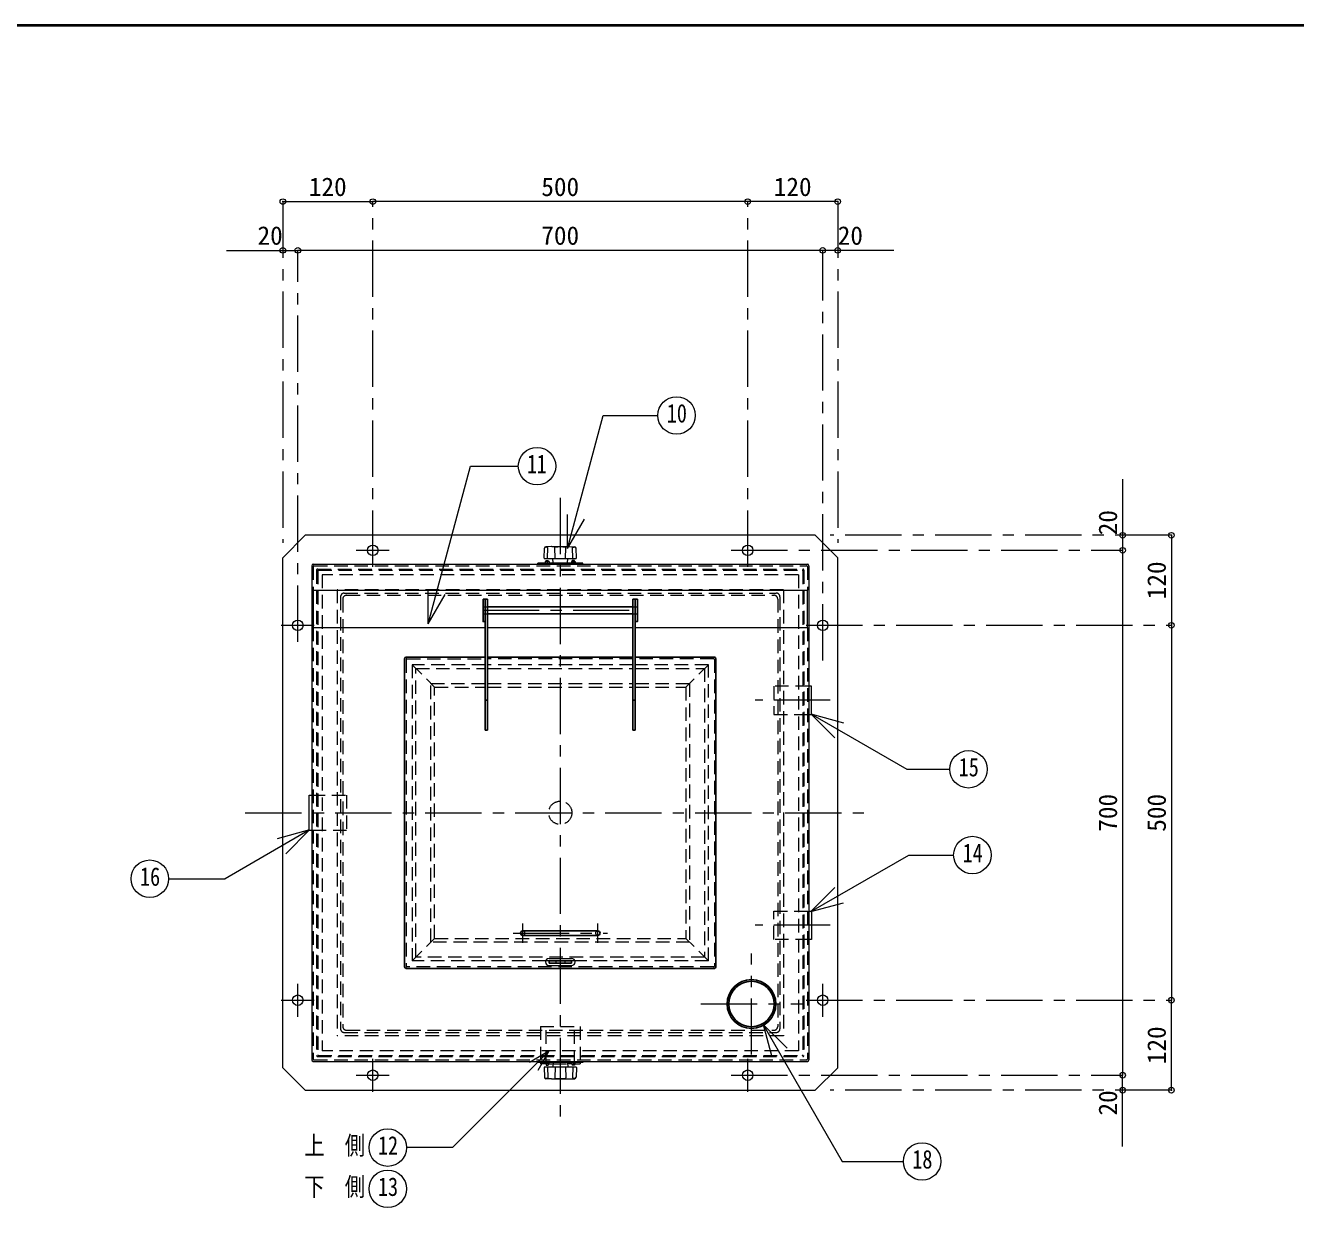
# Model space of a CAD drawing. Units: millimetres at full size, sheet at 1:15. Extents: x -3184 to 2891, y -2037 to 2178.
# Drawn here: x -860 to 834, y 601 to 2178 of the extents above; entities that cross this region are included whole.
import ezdxf
from ezdxf.enums import TextEntityAlignment as Align

# ---------------------------------------------------------------- set-up
doc = ezdxf.new("R2010")
doc.units = ezdxf.units.MM
doc.header["$LTSCALE"] = 15
doc.header["$PDMODE"] = 32
doc.header["$PDSIZE"] = 7.5
doc.linetypes.add('CHAIN1', pattern=[8, 5, -1, 1, -1])
doc.linetypes.add('DASHED1', pattern=[1.8, 1.2, -0.6])
doc.layers.add('0-0', color=7, linetype='Continuous', lineweight=18)
doc.styles.add('ＭＳ ゴシック', font='')
doc.styles.get('ＭＳ ゴシック').set_extended_font_data('MS Gothic')

msp = doc.modelspace()

# ---------------------------------------------------------------- linework, layer by layer
at = {"layer": '0-0', "color": 1, "lineweight": 40}
msp.add_line((2890.8, 2177.87), (-3184.2, 2177.87), dxfattribs=at)
at = {"layer": '0-0', "color": 4, "linetype": 'CHAIN1', "lineweight": 9}
for p, q in [((-516.7, 1942.87), (-516.7, 1487.87)), ((-396.7, 1455.87), (-396.7, 1942.87)), ((103.3, 1455.87), (103.3, 1942.87)), ((223.3, 1942.87), (223.3, 1487.87)), ((-496.7, 1355.87), (-496.7, 1877.87)), ((203.3, 1330.87), (203.3, 1877.87)), ((-146.7, 1547.87), (-146.7, 707.87)), ((668.3, 1497.87), (213.3, 1497.87)), ((-418.7, 1477.87), (-374.7, 1477.87)), ((81.3, 1477.87), (603.3, 1477.87)), ((-249.7, 1397.87), (-43.7, 1397.87)), ((-518.7, 1377.87), (-474.7, 1377.87)), ((181.3, 1377.87), (668.3, 1377.87)), ((213.3, 1277.87), (113.3, 1277.87)), ((-566.7, 1127.87), (273.3, 1127.87)), ((-209.7, 967.37), (-83.7, 967.37)), ((-196.7, 954.37), (-196.7, 980.37)), ((-96.7, 954.37), (-96.7, 980.37)), ((213.3, 977.87), (113.3, 977.87)), ((108.3, 805.37), (108.3, 940.37)), ((-496.7, 855.87), (-496.7, 899.87)), ((203.3, 855.87), (203.3, 899.87)), ((-518.7, 877.87), (-474.7, 877.87)), ((40.8, 872.87), (175.8, 872.87)), ((181.3, 877.87), (668.3, 877.87)), ((-396.7, 755.87), (-396.7, 799.87)), ((103.3, 755.87), (103.3, 799.87)), ((-418.7, 777.87), (-374.7, 777.87)), ((81.3, 777.87), (603.3, 777.87)), ((668.3, 757.87), (213.3, 757.87))]:
    msp.add_line(p, q, dxfattribs=at)
at = {"layer": '0-0', "color": 4, "lineweight": 9}
for p, q in [((-516.7, 1942.87), (-396.7, 1942.87)), ((103.3, 1942.87), (-396.7, 1942.87)), ((223.3, 1942.87), (103.3, 1942.87)), ((-591.7, 1877.87), (-496.7, 1877.87)), ((203.3, 1877.87), (-496.7, 1877.87)), ((298.3, 1877.87), (203.3, 1877.87)), ((603.3, 1572.87), (603.3, 1477.87)), ((-516.7, 1467.87), (-486.7, 1497.87)), ((193.3, 1497.87), (-486.7, 1497.87)), ((193.3, 1497.87), (223.3, 1467.87)), ((668.3, 1497.87), (668.3, 1377.87)), ((603.3, 1477.87), (603.3, 777.87)), ((-516.7, 787.87), (-516.7, 1467.87)), ((223.3, 787.87), (223.3, 1467.87)), ((668.3, 1377.87), (668.3, 877.87)), ((-161.7, 930.37), (-166.21, 930.37)), ((-127.19, 930.37), (-131.7, 930.37)), ((668.3, 757.87), (668.3, 877.87)), ((-486.7, 757.87), (-516.7, 787.87)), ((-173.2, 794.87), (-173.2, 792.87)), ((-166.7, 792.87), (-173.2, 792.87)), ((-126.7, 792.87), (-120.2, 792.87)), ((-120.2, 794.87), (-120.2, 792.87)), ((223.3, 787.87), (193.3, 757.87)), ((603.3, 682.87), (603.3, 777.87)), ((-486.7, 757.87), (193.3, 757.87))]:
    msp.add_line(p, q, dxfattribs=at)
at = {"layer": '0-0'}
for p, q in [((-322.65, 1379.93), (-266.35, 1590.06)), ((-266.35, 1590.06), (-202.66, 1590.06)), ((-136.87, 1480.46), (-136.87, 1525.46)), ((-136.87, 1480.46), (-114.37, 1519.43)), ((-168.16, 1467.39), (-167.74, 1480.53)), ((-158.47, 1482.86), (-165.85, 1482.47)), ((-163.64, 1466.87), (-163.15, 1481.42)), ((-157.94, 1482.87), (-135.47, 1482.87)), ((-153.56, 1466.87), (-154.04, 1481.42)), ((-139.85, 1466.87), (-139.36, 1481.42)), ((-134.94, 1482.86), (-127.56, 1482.47)), ((-129.77, 1466.87), (-130.25, 1481.42)), ((-125.24, 1467.39), (-125.66, 1480.53)), ((-478.2, 1457.37), (-478.2, 798.37)), ((-476.2, 1459.37), (182.8, 1459.37)), ((-176.7, 1459.37), (-176.7, 1460.87)), ((-116.7, 1460.87), (-176.7, 1460.87)), ((-167.67, 1466.87), (-125.74, 1466.87)), ((-161.7, 1462.87), (-166.7, 1462.87)), ((-166.7, 1462.87), (-166.7, 1460.87)), ((-164.2, 1462.87), (-164.2, 1460.87)), ((-162.7, 1462.87), (-162.7, 1464.38)), ((-161.7, 1462.87), (-161.7, 1460.87)), ((-156.24, 1461.33), (-156.7, 1466.87)), ((-137.16, 1461.33), (-136.7, 1466.87)), ((-131.7, 1462.87), (-126.7, 1462.87)), ((-131.7, 1462.87), (-131.7, 1460.87)), ((-130.7, 1462.87), (-130.7, 1464.38)), ((-129.2, 1462.87), (-129.2, 1460.87)), ((-126.7, 1462.87), (-126.7, 1460.87)), ((-116.7, 1459.37), (-116.7, 1460.87)), ((184.8, 1457.37), (184.8, 798.37)), ((-476.2, 1424.87), (-476.2, 1374.87)), ((-476.2, 1424.87), (182.8, 1424.87)), ((-322.65, 1379.93), (-322.65, 1424.93)), ((182.8, 1374.87), (182.8, 1424.87)), ((-322.65, 1379.93), (-300.15, 1418.9)), ((-476.2, 1374.87), (-246.7, 1374.87)), ((-243.7, 1374.87), (-49.7, 1374.87)), ((-46.7, 1374.87), (182.8, 1374.87)), ((188.3, 1296.87), (184.8, 1296.87)), ((188.3, 1258.87), (188.3, 1296.87)), ((184.8, 1258.87), (188.3, 1258.87)), ((187.52, 1259.62), (219.34, 1227.8)), ((187.52, 1259.62), (230.99, 1247.97)), ((-481.7, 1104.37), (-481.7, 1151.37)), ((-481.7, 1151.37), (-478.2, 1151.37)), ((-480.93, 1104.96), (-593.63, 1039.9)), ((-480.93, 1104.96), (-524.4, 1093.31)), ((-480.93, 1104.96), (-512.75, 1073.14)), ((-478.2, 1104.37), (-481.7, 1104.37)), ((-669.08, 1039.9), (-593.63, 1039.9)), ((187.61, 996.18), (219.43, 1028)), ((187.61, 996.18), (231.07, 1007.83)), ((184.8, 996.87), (188.3, 996.87)), ((188.3, 996.87), (188.3, 958.87)), ((188.3, 958.87), (184.8, 958.87)), ((-161.7, 933.62), (-131.7, 933.62)), ((-161.7, 924.12), (-131.7, 924.12)), ((123.95, 845.65), (135.59, 802.18)), ((123.95, 845.65), (229.45, 662.91)), ((123.95, 845.65), (155.77, 813.83)), ((-476.2, 796.37), (182.8, 796.37)), ((-161.81, 810.02), (-187.79, 795.02)), ((-161.81, 810.02), (-176.81, 784.04)), ((-176.7, 796.37), (-176.7, 794.87)), ((-116.7, 796.37), (-116.7, 794.87)), ((-116.7, 794.87), (-176.7, 794.87)), ((-168.16, 788.35), (-167.74, 775.21)), ((-167.67, 788.87), (-125.74, 788.87)), ((-166.7, 792.87), (-166.7, 794.87)), ((-161.7, 792.87), (-166.7, 792.87)), ((-164.2, 792.87), (-164.2, 794.87)), ((-163.64, 788.87), (-163.15, 774.32)), ((-162.7, 792.87), (-162.7, 791.36)), ((-161.7, 792.87), (-161.7, 794.87)), ((-161.7, 792.87), (-156.37, 792.87)), ((-156.24, 794.41), (-156.7, 788.87)), ((-153.56, 788.87), (-154.04, 774.32)), ((-139.85, 788.87), (-139.36, 774.32)), ((-137.16, 794.41), (-136.7, 788.87)), ((-131.7, 792.87), (-137.04, 792.87)), ((-131.7, 792.87), (-131.7, 794.87)), ((-131.7, 792.87), (-126.7, 792.87)), ((-130.7, 792.87), (-130.7, 791.36)), ((-129.77, 788.87), (-130.25, 774.32)), ((-129.2, 792.87), (-129.2, 794.87)), ((-126.7, 792.87), (-126.7, 794.87)), ((-125.24, 788.35), (-125.66, 775.21)), ((-158.47, 772.88), (-165.85, 773.27)), ((-157.94, 772.87), (-135.47, 772.87)), ((-134.94, 772.88), (-127.56, 773.27)), ((229.45, 662.91), (310.85, 662.91))]:
    msp.add_line(p, q, dxfattribs=at)
at = {"layer": '0-0', "color": 4, "linetype": 'DASHED1', "lineweight": 9}
for p, q in [((-475.2, 1457.37), (181.8, 1457.37)), ((-476.2, 1456.37), (-476.2, 1424.87)), ((-471.7, 1451.37), (-471.7, 804.37)), ((-470.2, 1452.87), (176.8, 1452.87)), ((-470.2, 1450.62), (-470.2, 805.12)), ((-469.45, 1451.37), (176.05, 1451.37)), ((170.8, 1445.37), (-464.2, 1445.37)), ((-464.2, 1445.37), (-464.2, 810.37)), ((170.8, 1445.37), (170.8, 810.37)), ((176.8, 1450.62), (176.8, 805.12)), ((178.3, 1451.37), (178.3, 804.37)), ((182.8, 1456.37), (182.8, 1424.87)), ((150.8, 1425.37), (-444.2, 1425.37)), ((-444.2, 1425.37), (-444.2, 830.37)), ((150.8, 1425.37), (150.8, 830.37)), ((-439.7, 1415.87), (-439.7, 839.87)), ((-436.7, 1412.87), (-436.7, 842.87)), ((-434.7, 1420.87), (141.3, 1420.87)), ((-431.7, 1417.87), (138.3, 1417.87)), ((143.3, 1412.87), (143.3, 842.87)), ((146.3, 1415.87), (146.3, 839.87)), ((-476.2, 1374.87), (-476.2, 799.37)), ((182.8, 1374.87), (182.8, 799.37)), ((-339.2, 1320.37), (-246.7, 1320.37)), ((-339.2, 935.37), (-339.2, 1320.37)), ((-243.7, 1320.37), (-49.7, 1320.37)), ((-46.7, 1320.37), (45.8, 1320.37)), ((45.8, 1320.37), (45.8, 935.37)), ((-319.2, 1300.37), (-246.7, 1300.37)), ((-319.2, 955.37), (-319.2, 1300.37)), ((-243.7, 1300.37), (-49.7, 1300.37)), ((-46.7, 1300.37), (25.8, 1300.37)), ((25.8, 1300.37), (25.8, 955.37)), ((138.3, 1296.87), (138.3, 1258.87)), ((184.8, 1296.87), (138.3, 1296.87)), ((138.3, 1258.87), (184.8, 1258.87)), ((-478.2, 1151.37), (-431.7, 1151.37)), ((-431.7, 1151.37), (-431.7, 1104.37)), ((-431.7, 1104.37), (-478.2, 1104.37)), ((138.3, 996.87), (184.8, 996.87)), ((138.3, 958.87), (138.3, 996.87)), ((25.8, 955.37), (-319.2, 955.37)), ((184.8, 958.87), (138.3, 958.87)), ((45.8, 935.37), (-339.2, 935.37)), ((150.8, 830.37), (-444.2, 830.37)), ((-434.7, 834.87), (141.3, 834.87)), ((-431.7, 837.87), (138.3, 837.87)), ((-173.2, 842.87), (-173.2, 794.87)), ((-165.7, 792.87), (-165.7, 842.87)), ((-127.7, 792.87), (-127.7, 842.87)), ((-475.2, 798.37), (181.8, 798.37)), ((-470.2, 802.87), (176.8, 802.87)), ((-469.45, 804.37), (176.05, 804.37)), ((170.8, 810.37), (-464.2, 810.37)), ((-156.37, 792.87), (-137.04, 792.87))]:
    msp.add_line(p, q, dxfattribs=at)
at = {"layer": '0-0', "color": 5, "lineweight": 25}
for p, q in [((-243.7, 1412.87), (-249.7, 1412.87)), ((-246.7, 1237.87), (-246.7, 1412.87)), ((-243.7, 1237.87), (-243.7, 1412.87)), ((-49.7, 1412.87), (-43.7, 1412.87)), ((-49.7, 1237.87), (-49.7, 1412.87)), ((-46.7, 1237.87), (-46.7, 1412.87)), ((-49.7, 1402.37), (-243.7, 1402.37)), ((-49.7, 1393.37), (-243.7, 1393.37)), ((-354.2, 922.37), (-354.2, 1333.37)), ((-352.2, 1335.37), (-246.7, 1335.37)), ((-49.7, 1335.37), (-243.7, 1335.37)), ((58.8, 1335.37), (-46.7, 1335.37)), ((60.8, 922.37), (60.8, 1333.37)), ((-243.7, 1277.87), (-246.7, 1277.87)), ((-49.7, 1277.87), (-46.7, 1277.87)), ((-243.7, 1237.87), (-246.7, 1237.87)), ((-49.7, 1237.87), (-46.7, 1237.87)), ((-196.7, 970.37), (-96.7, 970.37)), ((-196.7, 964.37), (-96.7, 964.37)), ((58.8, 920.37), (-352.2, 920.37)), ((-161.7, 930.37), (-131.7, 930.37)), ((-161.7, 927.37), (-161.7, 930.37)), ((-161.7, 927.37), (-131.7, 927.37)), ((-131.7, 927.37), (-131.7, 930.37))]:
    msp.add_line(p, q, dxfattribs=at)
at = {"layer": '0-0', "linetype": 'DASHED1'}
for p, q in [((-249.7, 1402.37), (-243.7, 1402.37)), ((-249.7, 1393.37), (-243.7, 1393.37)), ((-49.7, 1402.37), (-43.7, 1402.37)), ((-49.7, 1393.37), (-43.7, 1393.37)), ((-352.2, 1332.37), (-352.2, 923.37)), ((-351.2, 1333.37), (-246.7, 1333.37)), ((-344.2, 1325.37), (-314.2, 1295.37)), ((-246.7, 1325.37), (-344.2, 1325.37)), ((-344.2, 1325.37), (-344.2, 930.37)), ((-49.7, 1333.37), (-243.7, 1333.37)), ((-49.7, 1325.37), (-243.7, 1325.37)), ((57.8, 1333.37), (-46.7, 1333.37)), ((50.8, 1325.37), (-46.7, 1325.37)), ((50.8, 1325.37), (20.8, 1295.37)), ((50.8, 930.37), (50.8, 1325.37)), ((58.8, 1332.37), (58.8, 923.37)), ((-314.2, 1295.37), (-246.7, 1295.37)), ((-314.2, 960.37), (-314.2, 1295.37)), ((-243.7, 1295.37), (-49.7, 1295.37)), ((-46.7, 1295.37), (20.8, 1295.37)), ((20.8, 1295.37), (20.8, 960.37)), ((-344.2, 930.37), (-314.2, 960.37)), ((-314.2, 960.37), (20.8, 960.37)), ((50.8, 930.37), (20.8, 960.37)), ((57.8, 922.37), (-351.2, 922.37)), ((-166.21, 930.37), (-344.2, 930.37)), ((-152.7, 930.37), (-152.7, 927.37)), ((-140.7, 930.37), (-140.7, 927.37)), ((50.8, 930.37), (-127.19, 930.37))]:
    msp.add_line(p, q, dxfattribs=at)
at = {"layer": '0-0'}
for points in [[(-136.87, 1480.46), (-89.36, 1657.75), (-16.58, 1657.75)], [(-165.7, 1462.87), (-165.7, 1464.38), (-162.7, 1464.38)], [(-127.7, 1462.87), (-127.7, 1464.38), (-130.7, 1464.38)], [(187.52, 1259.62), (315.28, 1185.86), (372.73, 1185.86)], [(187.61, 996.18), (317.97, 1071.45), (377.93, 1071.45)], [(-161.81, 810.02), (-290.49, 681.34), (-351.76, 681.34)], [(-165.7, 792.87), (-165.7, 791.36), (-162.7, 791.36)], [(-127.7, 792.87), (-127.7, 791.36), (-130.7, 791.36)]]:
    msp.add_lwpolyline(points, dxfattribs=at)
at = {"layer": '0-0', "color": 5, "lineweight": 25}
for points in [[(-246.7, 1382.87), (-249.7, 1382.87), (-249.7, 1412.87)], [(-46.7, 1382.87), (-43.7, 1382.87), (-43.7, 1412.87)]]:
    msp.add_lwpolyline(points, dxfattribs=at)
at = {"layer": '0-0', "color": 4, "linetype": 'DASHED1', "lineweight": 9}
msp.add_lwpolyline([(-173.2, 842.87), (-120.2, 842.87), (-120.2, 794.87)], dxfattribs=at)
at = {"layer": '0-0'}
for centre in [(8.42, 1657.75), (-177.66, 1590.06), (397.73, 1185.86), (402.93, 1071.45), (-694.08, 1039.9), (-376.76, 681.34), (335.85, 662.91), (-376.76, 626.34)]:
    msp.add_circle(centre, 25, dxfattribs=at)
at = {"layer": '0-0', "color": 4, "lineweight": 9}
for centre in [(-396.7, 1477.87), (103.3, 1477.87), (-496.7, 1377.87), (203.3, 1377.87), (-496.7, 877.87), (203.3, 877.87), (-396.7, 777.87), (103.3, 777.87)]:
    msp.add_circle(centre, 7, dxfattribs=at)
at = {"layer": '0-0', "color": 4, "linetype": 'DASHED1', "lineweight": 9}
msp.add_circle((-146.7, 1127.87), 15.5, dxfattribs=at)
at = {"layer": '0-0', "color": 5, "lineweight": 25}
for radius in [32.5, 30.25]:
    msp.add_circle((108.3, 872.87), radius, dxfattribs=at)
at = {"layer": '0-0'}
for centre, radius, start, end in [((-165.74, 1480.47), 2, 93.01913, 178.15415), ((-166.21, 1479.8), 2.07, 93.02757, 128.73305), ((-166.13, 1471.91), 9.96, 72.62002, 91.09064), ((-157.94, 1472.87), 10, 90, 93.01913), ((-153.54, 1481.43), 0.5, 97.29873, 181.90915), ((-146.7, 1428.03), 54.34, 82.70127, 97.29873), ((-139.86, 1481.43), 0.5, 358.09085, 82.70127), ((-135.47, 1472.87), 10, 86.98087, 90), ((-127.28, 1471.91), 9.96, 88.90936, 107.37998), ((-127.66, 1480.47), 2, 1.84585, 86.98087), ((-127.2, 1479.8), 2.07, 51.26695, 86.97243), ((-476.2, 1457.37), 2, 90, 180), ((-167.67, 1467.37), 0.5, 178.15415, 270), ((-155.74, 1461.37), 0.5, 184.76364, 270), ((-137.66, 1461.37), 0.5, 270, 355.23636), ((-125.74, 1467.37), 0.5, 270, 1.84585), ((182.8, 1457.37), 2, 0, 90), ((-161.7, 928.87), 4.75, 90, 270), ((-131.7, 928.87), 4.75, 270, 90), ((-476.2, 798.37), 2, 180, 270), ((182.8, 798.37), 2, 270, 0), ((-167.67, 788.37), 0.5, 90, 181.84585), ((-155.74, 794.37), 0.5, 90, 175.23636), ((-137.66, 794.37), 0.5, 4.76364, 90), ((-125.74, 788.37), 0.5, 358.15415, 90), ((-165.74, 775.27), 2, 181.84585, 266.98087), ((-166.21, 775.94), 2.07, 231.26695, 266.97243), ((-166.13, 783.83), 9.96, 268.90936, 287.37998), ((-157.94, 782.87), 10, 266.98087, 270), ((-153.54, 774.31), 0.5, 178.09085, 262.70127), ((-146.7, 827.71), 54.34, 262.70127, 277.29873), ((-139.86, 774.31), 0.5, 277.29873, 1.90915), ((-135.47, 782.87), 10, 270, 273.01913), ((-127.28, 783.83), 9.96, 252.62002, 271.09064), ((-127.66, 775.27), 2, 273.01913, 358.15415), ((-127.2, 775.94), 2.07, 273.02757, 308.73305)]:
    msp.add_arc(centre, radius, start, end, dxfattribs=at)
at = {"layer": '0-0', "color": 4, "linetype": 'DASHED1', "lineweight": 9}
for centre, radius, start, end in [((-475.2, 1456.37), 1, 90, 180), ((181.8, 1456.37), 1, 0, 90), ((-470.2, 1451.37), 1.5, 90, 180), ((-469.45, 1450.62), 0.75, 90, 180), ((176.05, 1450.62), 0.75, 0, 90), ((176.8, 1451.37), 1.5, 0, 90), ((-434.7, 1415.87), 5, 90, 180), ((-431.7, 1412.87), 5, 90, 180), ((138.3, 1412.87), 5, 0, 90), ((141.3, 1415.87), 5, 0, 90), ((-434.7, 839.87), 5, 180, 270), ((-431.7, 842.87), 5, 180, 270), ((138.3, 842.87), 5, 270, 0), ((141.3, 839.87), 5, 270, 0), ((-475.2, 799.37), 1, 180, 270), ((-470.2, 804.37), 1.5, 180, 270), ((-469.45, 805.12), 0.75, 180, 270), ((176.05, 805.12), 0.75, 270, 0), ((176.8, 804.37), 1.5, 270, 0), ((181.8, 799.37), 1, 270, 0)]:
    msp.add_arc(centre, radius, start, end, dxfattribs=at)
at = {"layer": '0-0', "color": 5, "lineweight": 25}
for centre, radius, start, end in [((-352.2, 1333.37), 2, 90, 180), ((58.8, 1333.37), 2, 0, 90), ((-196.7, 967.37), 3, 90, 270), ((-96.7, 967.37), 3, 270, 90), ((-352.2, 922.37), 2, 180, 270), ((58.8, 922.37), 2, 270, 0)]:
    msp.add_arc(centre, radius, start, end, dxfattribs=at)
at = {"layer": '0-0', "linetype": 'DASHED1'}
for centre, radius, start, end in [((-351.2, 1332.37), 1, 90, 180), ((57.8, 1332.37), 1, 0, 90), ((-196.7, 967.37), 3, 270, 90), ((-96.7, 967.37), 3, 90, 270), ((-351.2, 923.37), 1, 180, 270), ((57.8, 923.37), 1, 270, 0)]:
    msp.add_arc(centre, radius, start, end, dxfattribs=at)
at = {"layer": '0-0', "color": 1}
for p in [(-516.7, 1942.87), (-396.7, 1942.87), (103.3, 1942.87), (223.3, 1942.87), (-516.7, 1877.87), (-496.7, 1877.87), (203.3, 1877.87), (223.3, 1877.87), (603.3, 1497.87), (668.3, 1497.87), (603.3, 1477.87), (668.3, 1377.87), (668.3, 877.87), (603.3, 777.87), (603.3, 757.87), (668.3, 757.87)]:
    msp.add_point(p, dxfattribs=at)

# ---------------------------------------------------------------- texts
at = {"layer": '0-0', "style": 'ＭＳ ゴシック'}
for s, p in [('120', (-482.01, 1942.87)), ('500', (-172.01, 1942.87)), ('120', (137.99, 1942.87)), ('20', (-550.45, 1877.87)), ('700', (-172.01, 1877.87)), ('20', (223.3, 1877.87))]:
    msp.add_text(s, height=24.74, dxfattribs=at).set_placement(p, align=Align.BOTTOM_LEFT)
for s, height, width, p in [('10', 24.74, 0.8, (-4.7, 1640.88)), ('11', 25.29, 0.75, (-190.79, 1572.81)), ('15', 24.74, 0.8, (384.6, 1168.98)), ('14', 24.74, 0.8, (389.8, 1054.57)), ('16', 24.74, 0.8, (-707.2, 1023.02)), ('上\u3000側', 24.74, 0.8, (-488.01, 664.46)), ('12', 24.74, 0.8, (-389.88, 664.46)), ('18', 24.74, 0.8, (322.72, 646.04)), ('下\u3000側', 24.74, 0.8, (-488.01, 609.46)), ('13', 24.74, 0.8, (-389.88, 609.46))]:
    msp.add_text(s, height=height, dxfattribs=dict(at, width=width)).set_placement(p, align=Align.BOTTOM_LEFT)
for s, p in [('20', (603.3, 1497.87)), ('120', (668.3, 1412.56)), ('700', (603.3, 1102.56)), ('500', (668.3, 1102.56)), ('120', (668.3, 792.56)), ('20', (603.3, 724.12))]:
    msp.add_text(s, height=24.74, rotation=90, dxfattribs=at).set_placement(p, align=Align.BOTTOM_LEFT)

doc.saveas('drawing.dxf')
